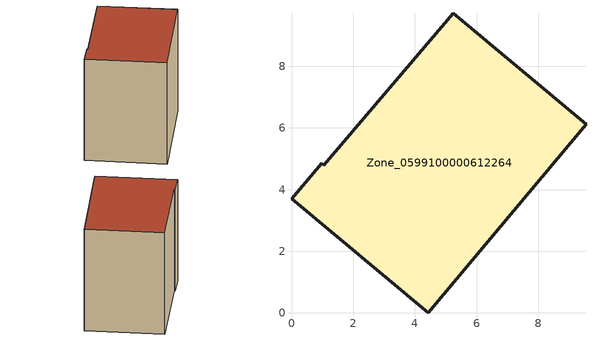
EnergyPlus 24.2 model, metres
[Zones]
Zone_0599100000612264
 floor ground (C_G): 0,3.71 0.98,4.86 1.04,4.79 5.25,9.73 9.55,6.13 4.43,0 z0
 wall outside (C_F): 0.98,4.86 0,3.71 4.43,0 9.55,6.13 5.25,9.73 1.04,4.79 0.98,4.86 z0:7.93
 roof outside (C_R): 9.55,6.13 5.25,9.73 1.04,4.79 0.98,4.86 0,3.71 4.43,0 z7.93
[BUILDING]
Pand.0599100000612264: North Axis=0; Terrain=City; Loads Convergence Tolerance Value=0.04; Temperature Convergence Tolerance Value=0.4; Solar Distribution=FullExterior; Maximum Number of Warmup Days=25; Minimum Number of Warmup Days=1
[Site:Location]
Rotterdam.The.Hague.AP_ZH_NLD Design_Conditions: Latitude=51.96; Longitude=4.45; Time Zone=1; Elevation=-4.5
[SITE:GROUNDTEMPERATURE:BUILDINGSURFACE]
18, 18, 18, 18, 18, 18, 18, 18, 18, 18, 18, 18
[MATERIAL] Thermal Absorptance=0.9; Solar Absorptance=0.7; Visible Absorptance=0.7
Name | Roughness | Thickness | Conductivity | Density | Specific Heat
G.TI.1946 | MediumSmooth | 0.15 | 1 | 540 | 1210
F.TI.1946 | Rough | 0.3 | 0.857143 | 1920 | 840
R.TI.1946 | MediumRough | 0.2 | 0.1 | 1500 | 1000
[CONSTRUCTION]
C_G: G.TI.1946
C_F: F.TI.1946
C_R: R.TI.1946
[ZONE]
Zone_0599100000612264: Type=1; Multiplier=1; Ceiling Height=Autocalculate; Volume=Autocalculate; Floor Area=autocalculate; Part of Total Floor Area=Yes
[ZONEINFILTRATION:DESIGNFLOWRATE]
Infil_Zone_0599100000612264: Zone or ZoneList or Space or SpaceList=Zone_0599100000612264; Schedule=AlwaysOn; Design Flow Rate Calculation Method=Flow/Area; Flow Rate per Floor Area=0.003; Constant Term Coefficient=1; Temperature Term Coefficient=0; Velocity Term Coefficient=0; Velocity Squared Term Coefficient=0
[HVACTEMPLATE:ZONE:IDEALLOADSAIRSYSTEM]
Zone_0599100000612264: Maximum Heating Supply Air Temperature=50; Minimum Cooling Supply Air Temperature=13; Maximum Heating Supply Air Humidity Ratio=0.0156; Minimum Cooling Supply Air Humidity Ratio=0.0077; Heating Limit=NoLimit; Cooling Limit=NoLimit; Dehumidification Control Type=ConstantSensibleHeatRatio; Cooling Sensible Heat Ratio=0.7; Dehumidification Setpoint=60; Humidification Control Type=None; Humidification Setpoint=30; Outdoor Air Method=None; Outdoor Air Flow Rate per Person=0.00944; Outdoor Air Flow Rate per Zone Floor Area=0; Outdoor Air Flow Rate per Zone=0; Demand Controlled Ventilation Type=None; Outdoor Air Economizer Type=NoEconomizer; Heat Recovery Type=None; Sensible Heat Recovery Effectiveness=0.7; Latent Heat Recovery Effectiveness=0.65
[ZONECONTROL:THERMOSTAT]
ThermostatControl_Zone_0599100000612264: Zone or ZoneList=Zone_0599100000612264; Control Type Schedule=DualSetpointControlType; Control 1=Thermostat_Zone_0599100000612264; Temperature Difference Between Cutout And Setpoint=0
[THERMOSTATSETPOINT:DUALSETPOINT]
Thermostat_Zone_0599100000612264: Heating Setpoint Temperature Schedule=HeatingSetpoint_Zone_0599100000612264; Cooling Setpoint Temperature Schedule=CoolingSetpoint_Zone_0599100000612264
[SCHEDULE:COMPACT]
HeatingSetpoint_Zone_0599100000612264: Through: 12/31, For: AllDays, Until: 24:00, 21
CoolingSetpoint_Zone_0599100000612264: Through: 12/31, For: AllDays, Until: 24:00, 24
DualSetpointControlType: Through: 12/31, For: AllDays, Until: 24:00, 4
AlwaysOn: Through: 12/31, For: AllDays, Until: 24:00, 1
